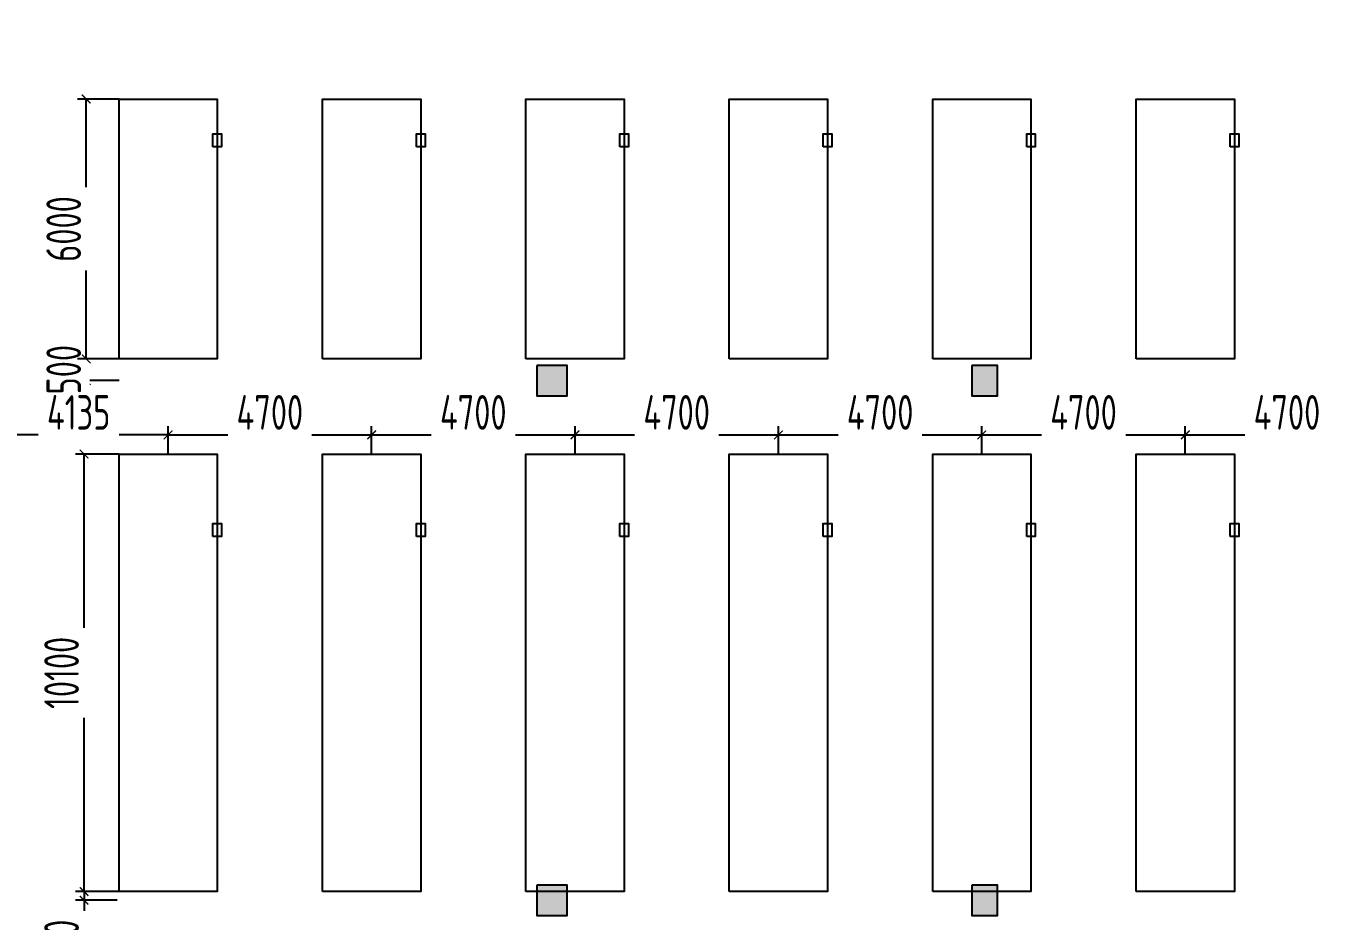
# Model space of a CAD drawing. Header units: inches. Extents: x -26985 to 86262, y -10753 to 149570.
# Drawn here: x 279 to 30181, y 33005 to 53676 of the extents above; entities that cross this region are included whole.
import ezdxf

# ---------------------------------------------------------------- set-up
doc = ezdxf.new("R2010")
doc.units = ezdxf.units.IN
doc.header["$MEASUREMENT"] = 0
doc.layers.add('COLUMN', color=6, linetype='Continuous')
doc.layers.add('雨水管', color=7, linetype='Continuous')
doc.styles.add('JY-GB', font='gbenor.shx', dxfattribs={"width": 0.8, "bigfont": 'gbcbig.shx'})
doc.dimstyles.new('JY-800', dxfattribs={"dimscale": 400, "dimtxt": 2, "dimasz": 0.5, "dimexe": 0.5, "dimexo": 0, "dimgap": 0.3, "dimtad": 1, "dimdec": 0, "dimtxsty": 'JY-GB', "dimblk": 'ARCHTICK', "dimcen": 2.5, "dimclrd": 86, "dimclre": 86, "dimclrt": 7, "dimadec": 0, "dimazin": 0, "dimtfac": 1, "dimtdec": 0, "dimtmove": 0, "dimatfit": 3, "dimfxl": 1, "dimtfill": 1, "dimlwd": 25, "dimlwe": 25, "dimarcsym": 0})

# ---------------------------------------------------------------- blocks, each defined once
blk = doc.blocks.new('柱左')
at = {"layer": '雨水管'}
h = blk.add_hatch(color=256, dxfattribs=at)
h.paths.add_polyline_path([(26191, -879), (26791, -879), (26791, -279), (26191, -279)])
h.paths.add_polyline_path([(26931, -279), (26931, -879), (27531, -879), (27531, -279)])
h.paths.add_polyline_path([(37351, -879), (37351, -279), (36751, -279), (36751, -879)])
h.paths.add_polyline_path([(47401, -279), (46701, -279), (46701, -879), (47401, -879)])
h.paths.add_polyline_path([(58701, -279), (58701, -879), (59401, -879), (59401, -279)])
h.paths.add_polyline_path([(68351, -279), (67751, -279), (67751, -879), (68351, -879)])
h.paths.add_polyline_path([(78041, -879), (78041, -279), (77441, -279), (77441, -879)])
h.paths.add_polyline_path([(81461, -279), (81061, -279), (81061, -879), (81461, -879)])
h.paths.add_polyline_path([(81601, -879), (82301, -879), (82301, -279), (81601, -279)])
h.paths.add_polyline_path([(94201, -879), (94901, -879), (94901, -279), (94201, -279)])
h.paths.add_polyline_path([(102801, -879), (102801, -279), (102301, -279), (102301, -879)])
h.paths.add_polyline_path([(110851, -879), (110851, -279), (110251, -279), (110251, -879)])
h.paths.add_polyline_path([(110251, -9749), (110851, -9749), (110851, -9049), (110251, -9049)])
h.paths.add_polyline_path([(102801, -9049), (102301, -9049), (102301, -9749), (102801, -9749)])
h.paths.add_polyline_path([(94901, -9749), (94901, -9049), (94201, -9049), (94201, -9749)])
h.paths.add_polyline_path([(81601, -9749), (82301, -9749), (82301, -9049), (81601, -9049)])
h.paths.add_polyline_path([(81461, -9049), (81061, -9049), (81061, -9749), (81461, -9749)])
h.paths.add_polyline_path([(77441, -9699), (78041, -9699), (78041, -9099), (77441, -9099)])
h.paths.add_polyline_path([(67751, -9749), (68351, -9749), (68351, -9049), (67751, -9049)])
h.paths.add_polyline_path([(58701, -9749), (59401, -9749), (59401, -9049), (58701, -9049)])
h.paths.add_polyline_path([(47401, -9749), (47401, -9049), (46701, -9049), (46701, -9749)])
h.paths.add_polyline_path([(37351, -9049), (36751, -9049), (36751, -9749), (37351, -9749)])
h.paths.add_polyline_path([(27531, -9049), (26931, -9049), (26931, -9749), (27531, -9749)])
h.paths.add_polyline_path([(26791, -9049), (26191, -9049), (26191, -9749), (26791, -9749)])
h.paths.add_polyline_path([(26191, -22749), (26791, -22749), (26791, -22049), (26191, -22049)])
h.paths.add_polyline_path([(26931, -22749), (27531, -22749), (27531, -22049), (26931, -22049)])
h.paths.add_polyline_path([(37351, -22049), (36751, -22049), (36751, -22749), (37351, -22749)])
h.paths.add_polyline_path([(47401, -22749), (47401, -22049), (46701, -22049), (46701, -22749)])
h.paths.add_polyline_path([(58701, -22749), (59401, -22749), (59401, -22049), (58701, -22049)])
h.paths.add_polyline_path([(67701, -22049), (67701, -22749), (68401, -22749), (68401, -22049)])
h.paths.add_polyline_path([(81461, -22749), (81461, -22049), (80761, -22049), (80761, -22749)])
h.paths.add_polyline_path([(82301, -22049), (81601, -22049), (81601, -22749), (82301, -22749)])
h.paths.add_polyline_path([(94901, -22049), (94201, -22049), (94201, -22749), (94901, -22749)])
h.paths.add_polyline_path([(102301, -22749), (102801, -22749), (102801, -22049), (102301, -22049)])
h.paths.add_polyline_path([(110851, -22749), (110851, -22049), (110251, -22049), (110251, -22749)])
h.paths.add_polyline_path([(110251, -32099), (110251, -32699), (110851, -32699), (110851, -32099)])
h.paths.add_polyline_path([(102301, -32099), (102301, -32699), (102801, -32699), (102801, -32099)])
h.paths.add_polyline_path([(94901, -32099), (94201, -32099), (94201, -32699), (94901, -32699)])
h.paths.add_polyline_path([(81601, -32699), (82301, -32699), (82301, -32099), (81601, -32099)])
h.paths.add_polyline_path([(80761, -32699), (81461, -32699), (81461, -32099), (80761, -32099)])
h.paths.add_polyline_path([(67701, -32699), (68401, -32699), (68401, -32099), (67701, -32099)])
h.paths.add_polyline_path([(58701, -32699), (59401, -32699), (59401, -32099), (58701, -32099)])
h.paths.add_polyline_path([(47401, -32699), (47401, -32099), (46701, -32099), (46701, -32699)])
h.paths.add_polyline_path([(37351, -32099), (36751, -32099), (36751, -32699), (37351, -32699)])
h.paths.add_polyline_path([(26931, -32699), (27531, -32699), (27531, -32099), (26931, -32099)])
h.paths.add_polyline_path([(26791, -32199), (26191, -32199), (26191, -32599), (26791, -32599)])
h.paths.add_polyline_path([(26191, -37699), (26791, -37699), (26791, -37099), (26191, -37099)])
at = {"layer": 'COLUMN'}
for points in [[(47401, -22049), (46701, -22049), (46701, -22749), (47401, -22749)], [(59401, -22049), (58701, -22049), (58701, -22749), (59401, -22749)], [(47401, -32099), (46701, -32099), (46701, -32699), (47401, -32699)], [(59401, -32099), (58701, -32099), (58701, -32699), (59401, -32699)]]:
    blk.add_lwpolyline(points, close=True, dxfattribs=at)
blk = doc.blocks.new('模块三')
at = {"color": 6}
for points in [[(376395, 2069), (386495, 2069), (386495, -201), (376395, -201), (376395, 2069)], [(388695, 2069), (394695, 2069), (394695, -201), (388695, -201), (388695, 2069)], [(376395, -2631), (386495, -2631), (386495, -4901), (376395, -4901), (376395, -2631)], [(388695, -2631), (394695, -2631), (394695, -4901), (388695, -4901), (388695, -2631)], [(376395, -7331), (386495, -7331), (386495, -9601), (376395, -9601), (376395, -7331)], [(388695, -7331), (394695, -7331), (394695, -9601), (388695, -9601), (388695, -7331)], [(376395, -12031), (386495, -12031), (386495, -14301), (376395, -14301), (376395, -12031)], [(388695, -12031), (394695, -12031), (394695, -14301), (388695, -14301), (388695, -12031)], [(376395, -16731), (386495, -16731), (386495, -19001), (376395, -19001), (376395, -16731)], [(388695, -16731), (394695, -16731), (394695, -19001), (388695, -19001), (388695, -16731)], [(376395, -21431), (386495, -21431), (386495, -23701), (376395, -23701), (376395, -21431)], [(388695, -21431), (394695, -21431), (394695, -23701), (388695, -23701), (388695, -21431)]]:
    blk.add_lwpolyline(points, dxfattribs=at)
at = {"color": 1}
for points in [[(384595, -101), (384895, -101), (384895, -301), (384595, -301), (384595, -101)], [(393595, -101), (393895, -101), (393895, -301), (393595, -301), (393595, -101)], [(384595, -4801), (384895, -4801), (384895, -5001), (384595, -5001), (384595, -4801)], [(393595, -4801), (393895, -4801), (393895, -5001), (393595, -5001), (393595, -4801)], [(384595, -9501), (384895, -9501), (384895, -9701), (384595, -9701), (384595, -9501)], [(393595, -9501), (393895, -9501), (393895, -9701), (393595, -9701), (393595, -9501)], [(384595, -14201), (384895, -14201), (384895, -14401), (384595, -14401), (384595, -14201)], [(393595, -14201), (393895, -14201), (393895, -14401), (393595, -14401), (393595, -14201)], [(384595, -18901), (384895, -18901), (384895, -19101), (384595, -19101), (384595, -18901)], [(393595, -18901), (393895, -18901), (393895, -19101), (393595, -19101), (393595, -18901)], [(384595, -23601), (384895, -23601), (384895, -23801), (384595, -23801), (384595, -23601)], [(393595, -23601), (393895, -23601), (393895, -23801), (393595, -23801), (393595, -23601)]]:
    blk.add_lwpolyline(points, dxfattribs=at)
blk = doc.blocks.new('_ArchTick')
at = {"color": 0, "linetype": 'ByBlock', "const_width": 0.15}
blk.add_lwpolyline([(-0.5, -0.5), (0.5, 0.5)], dxfattribs=at)
blk = doc.blocks.new('*D195')
at = {"color": 86, "linetype": 'Continuous', "lineweight": 25, "transparency": 16777216}
for p, q in [((3566, 43787), (3566, 44432)), ((8266, 43787), (8266, 44432)), ((3566, 44232), (8266, 44232))]:
    blk.add_line(p, q, dxfattribs=at)
at = {"layer": 'Defpoints', "color": 0, "linetype": 'Continuous', "transparency": 16777216}
for p in [(8266, 44232), (3566, 43787), (8266, 43787)]:
    blk.add_point(p, dxfattribs=at)
at = {"color": 86, "linetype": 'Continuous', "lineweight": 25, "transparency": 16777216, "xscale": 200, "yscale": 200, "zscale": 200, "rotation": 180}
blk.add_blockref('_ArchTick', (3566, 44232), dxfattribs=at)
at = {"color": 86, "linetype": 'Continuous', "lineweight": 25, "transparency": 16777216, "xscale": 200, "yscale": 200, "zscale": 200}
blk.add_blockref('_ArchTick', (8266, 44232), dxfattribs=at)
at = {"color": 7, "linetype": 'Continuous', "lineweight": -3, "transparency": 16777216, "insert": (5916, 44752), "char_height": 800, "attachment_point": 5, "style": 'JY-GB', "bg_fill": 3, "box_fill_scale": 1.25, "bg_fill_color": 256, "bg_fill_true_color": 13158600, "bg_fill_transparency": 0}
blk.add_mtext('4700', dxfattribs=at)
blk = doc.blocks.new('*D196')
at = {"color": 86, "linetype": 'Continuous', "lineweight": 25, "transparency": 16777216}
for p, q in [((8266, 43787), (8266, 44432)), ((12966, 43787), (12966, 44432)), ((8266, 44232), (12966, 44232))]:
    blk.add_line(p, q, dxfattribs=at)
at = {"layer": 'Defpoints', "color": 0, "linetype": 'Continuous', "transparency": 16777216}
for p in [(12966, 44232), (8266, 43787), (12966, 43787)]:
    blk.add_point(p, dxfattribs=at)
at = {"color": 86, "linetype": 'Continuous', "lineweight": 25, "transparency": 16777216, "xscale": 200, "yscale": 200, "zscale": 200, "rotation": 180}
blk.add_blockref('_ArchTick', (8266, 44232), dxfattribs=at)
at = {"color": 86, "linetype": 'Continuous', "lineweight": 25, "transparency": 16777216, "xscale": 200, "yscale": 200, "zscale": 200}
blk.add_blockref('_ArchTick', (12966, 44232), dxfattribs=at)
at = {"color": 7, "linetype": 'Continuous', "lineweight": -3, "transparency": 16777216, "insert": (10616, 44752), "char_height": 800, "attachment_point": 5, "style": 'JY-GB', "bg_fill": 3, "box_fill_scale": 1.25, "bg_fill_color": 256, "bg_fill_true_color": 13158600, "bg_fill_transparency": 0}
blk.add_mtext('4700', dxfattribs=at)
blk = doc.blocks.new('*D197')
at = {"color": 86, "linetype": 'Continuous', "lineweight": 25, "transparency": 16777216}
for p, q in [((12966, 43787), (12966, 44432)), ((17666, 43787), (17666, 44432)), ((12966, 44232), (17666, 44232))]:
    blk.add_line(p, q, dxfattribs=at)
at = {"layer": 'Defpoints', "color": 0, "linetype": 'Continuous', "transparency": 16777216}
for p in [(17666, 44232), (12966, 43787), (17666, 43787)]:
    blk.add_point(p, dxfattribs=at)
at = {"color": 86, "linetype": 'Continuous', "lineweight": 25, "transparency": 16777216, "xscale": 200, "yscale": 200, "zscale": 200, "rotation": 180}
blk.add_blockref('_ArchTick', (12966, 44232), dxfattribs=at)
at = {"color": 86, "linetype": 'Continuous', "lineweight": 25, "transparency": 16777216, "xscale": 200, "yscale": 200, "zscale": 200}
blk.add_blockref('_ArchTick', (17666, 44232), dxfattribs=at)
at = {"color": 7, "linetype": 'Continuous', "lineweight": -3, "transparency": 16777216, "insert": (15316, 44752), "char_height": 800, "attachment_point": 5, "style": 'JY-GB', "bg_fill": 3, "box_fill_scale": 1.25, "bg_fill_color": 256, "bg_fill_true_color": 13158600, "bg_fill_transparency": 0}
blk.add_mtext('4700', dxfattribs=at)
blk = doc.blocks.new('*D198')
at = {"color": 86, "linetype": 'Continuous', "lineweight": 25, "transparency": 16777216}
for p, q in [((17666, 43787), (17666, 44432)), ((22366, 43787), (22366, 44432)), ((17666, 44232), (22366, 44232))]:
    blk.add_line(p, q, dxfattribs=at)
at = {"layer": 'Defpoints', "color": 0, "linetype": 'Continuous', "transparency": 16777216}
for p in [(22366, 44232), (17666, 43787), (22366, 43787)]:
    blk.add_point(p, dxfattribs=at)
at = {"color": 86, "linetype": 'Continuous', "lineweight": 25, "transparency": 16777216, "xscale": 200, "yscale": 200, "zscale": 200, "rotation": 180}
blk.add_blockref('_ArchTick', (17666, 44232), dxfattribs=at)
at = {"color": 86, "linetype": 'Continuous', "lineweight": 25, "transparency": 16777216, "xscale": 200, "yscale": 200, "zscale": 200}
blk.add_blockref('_ArchTick', (22366, 44232), dxfattribs=at)
at = {"color": 7, "linetype": 'Continuous', "lineweight": -3, "transparency": 16777216, "insert": (20016, 44752), "char_height": 800, "attachment_point": 5, "style": 'JY-GB', "bg_fill": 3, "box_fill_scale": 1.25, "bg_fill_color": 256, "bg_fill_true_color": 13158600, "bg_fill_transparency": 0}
blk.add_mtext('4700', dxfattribs=at)
blk = doc.blocks.new('*D199')
at = {"color": 86, "linetype": 'Continuous', "lineweight": 25, "transparency": 16777216}
for p, q in [((22366, 43787), (22366, 44432)), ((27066, 43787), (27066, 44432)), ((22366, 44232), (27066, 44232))]:
    blk.add_line(p, q, dxfattribs=at)
at = {"layer": 'Defpoints', "color": 0, "linetype": 'Continuous', "transparency": 16777216}
for p in [(27066, 44232), (22366, 43787), (27066, 43787)]:
    blk.add_point(p, dxfattribs=at)
at = {"color": 86, "linetype": 'Continuous', "lineweight": 25, "transparency": 16777216, "xscale": 200, "yscale": 200, "zscale": 200, "rotation": 180}
blk.add_blockref('_ArchTick', (22366, 44232), dxfattribs=at)
at = {"color": 86, "linetype": 'Continuous', "lineweight": 25, "transparency": 16777216, "xscale": 200, "yscale": 200, "zscale": 200}
blk.add_blockref('_ArchTick', (27066, 44232), dxfattribs=at)
at = {"color": 7, "linetype": 'Continuous', "lineweight": -3, "transparency": 16777216, "insert": (24716, 44752), "char_height": 800, "attachment_point": 5, "style": 'JY-GB', "bg_fill": 3, "box_fill_scale": 1.25, "bg_fill_color": 256, "bg_fill_true_color": 13158600, "bg_fill_transparency": 0}
blk.add_mtext('4700', dxfattribs=at)
blk = doc.blocks.new('*D200')
at = {"color": 86, "linetype": 'Continuous', "lineweight": 25, "transparency": 16777216}
for p, q in [((27066, 43787), (27066, 44432)), ((31766, 43787), (31766, 44432)), ((27066, 44232), (31766, 44232))]:
    blk.add_line(p, q, dxfattribs=at)
at = {"layer": 'Defpoints', "color": 0, "linetype": 'Continuous', "transparency": 16777216}
for p in [(31766, 44232), (27066, 43787), (31766, 43787)]:
    blk.add_point(p, dxfattribs=at)
at = {"color": 86, "linetype": 'Continuous', "lineweight": 25, "transparency": 16777216, "xscale": 200, "yscale": 200, "zscale": 200, "rotation": 180}
blk.add_blockref('_ArchTick', (27066, 44232), dxfattribs=at)
at = {"color": 86, "linetype": 'Continuous', "lineweight": 25, "transparency": 16777216, "xscale": 200, "yscale": 200, "zscale": 200}
blk.add_blockref('_ArchTick', (31766, 44232), dxfattribs=at)
at = {"color": 7, "linetype": 'Continuous', "lineweight": -3, "transparency": 16777216, "insert": (29416, 44752), "char_height": 800, "attachment_point": 5, "style": 'JY-GB', "bg_fill": 3, "box_fill_scale": 1.25, "bg_fill_color": 256, "bg_fill_true_color": 13158600, "bg_fill_transparency": 0}
blk.add_mtext('4700', dxfattribs=at)
blk = doc.blocks.new('*D54')
at = {"color": 86, "linetype": 'Continuous', "lineweight": 25, "transparency": 16777216}
for p, q in [((-569, 43787), (-569, 44432)), ((3566, 43787), (3566, 44432)), ((3566, 44232), (-569, 44232))]:
    blk.add_line(p, q, dxfattribs=at)
at = {"layer": 'Defpoints', "color": 0, "linetype": 'Continuous', "transparency": 16777216}
for p in [(-569, 44232), (-569, 43787), (3566, 43787)]:
    blk.add_point(p, dxfattribs=at)
at = {"color": 86, "linetype": 'Continuous', "lineweight": 25, "transparency": 16777216, "xscale": 200, "yscale": 200, "zscale": 200, "rotation": 180}
blk.add_blockref('_ArchTick', (-569, 44232), dxfattribs=at)
at = {"color": 86, "linetype": 'Continuous', "lineweight": 25, "transparency": 16777216, "xscale": 200, "yscale": 200, "zscale": 200}
blk.add_blockref('_ArchTick', (3566, 44232), dxfattribs=at)
at = {"color": 7, "linetype": 'Continuous', "lineweight": -3, "transparency": 16777216, "insert": (1499, 44752), "char_height": 800, "attachment_point": 5, "style": 'JY-GB', "bg_fill": 3, "box_fill_scale": 1.25, "bg_fill_color": 256, "bg_fill_true_color": 13158600, "bg_fill_transparency": 0}
blk.add_mtext('4135', dxfattribs=at)
blk = doc.blocks.new('*D209')
at = {"color": 86, "linetype": 'Continuous', "lineweight": 25, "transparency": 16777216}
for p, q in [((1624, 33687), (1624, 33887)), ((2431, 33687), (1424, 33687)), ((1624, 33687), (1624, 33487)), ((2386, 33487), (1424, 33487)), ((1624, 33487), (1624, 31873))]:
    blk.add_line(p, q, dxfattribs=at)
at = {"layer": 'Defpoints', "color": 0, "linetype": 'Continuous', "transparency": 16777216}
for p in [(2431, 33687), (1624, 33487), (2386, 33487)]:
    blk.add_point(p, dxfattribs=at)
at = {"color": 86, "linetype": 'Continuous', "lineweight": 25, "transparency": 16777216, "xscale": 200, "yscale": 200, "zscale": 200}
for p, rotation in [((1624, 33687), 270), ((1624, 33487), 90)]:
    blk.add_blockref('_ArchTick', p, dxfattribs=dict(at, rotation=rotation))
at = {"color": 7, "linetype": 'Continuous', "lineweight": -3, "transparency": 16777216, "insert": (1104, 32480), "char_height": 800, "attachment_point": 5, "rotation": 90, "style": 'JY-GB', "bg_fill": 3, "box_fill_scale": 1.25, "bg_fill_color": 256, "bg_fill_true_color": 13158600, "bg_fill_transparency": 0}
blk.add_mtext('200', dxfattribs=at)
blk = doc.blocks.new('*D210')
at = {"color": 86, "linetype": 'Continuous', "lineweight": 25, "transparency": 16777216}
for p, q in [((2431, 43787), (1424, 43787)), ((1624, 33687), (1624, 43787)), ((2431, 33687), (1424, 33687))]:
    blk.add_line(p, q, dxfattribs=at)
at = {"layer": 'Defpoints', "color": 0, "linetype": 'Continuous', "transparency": 16777216}
for p in [(1624, 43787), (2431, 43787), (2431, 33687)]:
    blk.add_point(p, dxfattribs=at)
at = {"color": 86, "linetype": 'Continuous', "lineweight": 25, "transparency": 16777216, "xscale": 200, "yscale": 200, "zscale": 200}
for p, rotation in [((1624, 43787), 90), ((1624, 33687), 270)]:
    blk.add_blockref('_ArchTick', p, dxfattribs=dict(at, rotation=rotation))
at = {"color": 7, "linetype": 'Continuous', "lineweight": -3, "transparency": 16777216, "insert": (1104, 38737), "char_height": 800, "attachment_point": 5, "rotation": 90, "style": 'JY-GB', "bg_fill": 3, "box_fill_scale": 1.25, "bg_fill_color": 256, "bg_fill_true_color": 13158600, "bg_fill_transparency": 0}
blk.add_mtext('10100', dxfattribs=at)
blk = doc.blocks.new('*D211')
at = {"color": 86, "linetype": 'Continuous', "lineweight": 25, "transparency": 16777216}
for p, q in [((2431, 45987), (1473, 45987)), ((1673, 45987), (1673, 45487)), ((2431, 45487), (1473, 45487))]:
    blk.add_line(p, q, dxfattribs=at)
at = {"layer": 'Defpoints', "color": 0, "linetype": 'Continuous', "transparency": 16777216}
for p in [(2431, 45987), (2431, 45487)]:
    blk.add_point(p, dxfattribs=at)
at = {"color": 86, "linetype": 'Continuous', "lineweight": 25, "transparency": 16777216, "xscale": 200, "yscale": 200, "zscale": 200}
for p, rotation in [((1673, 45987), 90), ((1673, 45487), 270)]:
    blk.add_blockref('_ArchTick', p, dxfattribs=dict(at, rotation=rotation))
at = {"color": 7, "linetype": 'Continuous', "lineweight": -3, "transparency": 16777216, "insert": (1153, 45737), "char_height": 800, "attachment_point": 5, "rotation": 90, "style": 'JY-GB', "bg_fill": 3, "box_fill_scale": 1.25, "bg_fill_color": 256, "bg_fill_true_color": 13158600, "bg_fill_transparency": 0}
blk.add_mtext('500', dxfattribs=at)
at = {"layer": 'Defpoints', "color": 0, "linetype": 'Continuous', "transparency": 16777216}
blk.add_point((1673, 45487), dxfattribs=at)
blk = doc.blocks.new('*D212')
at = {"color": 86, "linetype": 'Continuous', "lineweight": 25, "transparency": 16777216}
for p, q in [((2431, 51987), (1473, 51987)), ((1673, 45987), (1673, 51987)), ((2431, 45987), (1473, 45987))]:
    blk.add_line(p, q, dxfattribs=at)
at = {"layer": 'Defpoints', "color": 0, "linetype": 'Continuous', "transparency": 16777216}
for p in [(1673, 51987), (2431, 51987), (2431, 45987)]:
    blk.add_point(p, dxfattribs=at)
at = {"color": 86, "linetype": 'Continuous', "lineweight": 25, "transparency": 16777216, "xscale": 200, "yscale": 200, "zscale": 200}
for p, rotation in [((1673, 51987), 90), ((1673, 45987), 270)]:
    blk.add_blockref('_ArchTick', p, dxfattribs=dict(at, rotation=rotation))
at = {"color": 7, "linetype": 'Continuous', "lineweight": -3, "transparency": 16777216, "insert": (1153, 48987), "char_height": 800, "attachment_point": 5, "rotation": 90, "style": 'JY-GB', "bg_fill": 3, "box_fill_scale": 1.25, "bg_fill_color": 256, "bg_fill_true_color": 13158600, "bg_fill_transparency": 0}
blk.add_mtext('6000', dxfattribs=at)

msp = doc.modelspace()

# ---------------------------------------------------------------- block references
at = {"rotation": 90}
msp.add_blockref('模块三', (4500.6, -342708.6), dxfattribs=at)
at = {"layer": '雨水管', "rotation": 90}
msp.add_blockref('柱左', (-9967.7, -13564.5), dxfattribs=at)

# ---------------------------------------------------------------- next in the draw order: dimensions: what is measured, and where the dimension line sits
at = {"color": 0, "linetype": 'Continuous', "lineweight": -3}
dim = msp.add_linear_dim(base=(8266.4, 44231.9), p1=(3566.4, 43786.9), p2=(8266.4, 43786.9), dimstyle='JY-800', dxfattribs=at)
dim.commit()
dim.dimension.update_dxf_attribs({"geometry": '*D195', "text_midpoint": (5916.4, 44751.9)})
dim = msp.add_linear_dim(base=(1623.7, 33486.9), p1=(2431.4, 33686.9), p2=(2386.4, 33486.9), angle=90, dimstyle='JY-800', dxfattribs=at)
dim.commit()
dim.dimension.update_dxf_attribs({"geometry": '*D209', "text_midpoint": (1103.7, 32479.9)})

# ---------------------------------------------------------------- next in the draw order: dimensions: what is measured, and where the dimension line sits
dim = msp.add_linear_dim(base=(-568.6, 44231.9), p1=(3566.4, 43786.9), p2=(-568.6, 43786.9), dimstyle='JY-800', dxfattribs=at)
dim.commit()
dim.dimension.update_dxf_attribs({"geometry": '*D54', "text_midpoint": (1498.9, 44751.9)})
dim = msp.add_linear_dim(base=(12966.4, 44231.9), p1=(8266.4, 43786.9), p2=(12966.4, 43786.9), dimstyle='JY-800', override={"dimtmove": 1}, dxfattribs=at)
dim.commit()
dim.dimension.update_dxf_attribs({"geometry": '*D196', "text_midpoint": (10616.4, 44751.9)})

# ---------------------------------------------------------------- next in the draw order: dimensions: what is measured, and where the dimension line sits
dim = msp.add_linear_dim(base=(1672.8, 45486.9), p1=(2431.4, 45986.9), p2=(2431.4, 45486.9), angle=90, dimstyle='JY-800', dxfattribs=at)
dim.commit()
dim.dimension.update_dxf_attribs({"geometry": '*D211', "text_midpoint": (1672.8, 45736.9), "dimtype": 160})
dim = msp.add_linear_dim(base=(17666.4, 44231.9), p1=(12966.4, 43786.9), p2=(17666.4, 43786.9), dimstyle='JY-800', override={"dimtmove": 1}, dxfattribs=at)
dim.commit()
dim.dimension.update_dxf_attribs({"geometry": '*D197', "text_midpoint": (15316.4, 44751.9)})
dim = msp.add_linear_dim(base=(1623.7, 43786.9), p1=(2431.4, 33686.9), p2=(2431.4, 43786.9), angle=90, dimstyle='JY-800', dxfattribs=at)
dim.commit()
dim.dimension.update_dxf_attribs({"geometry": '*D210', "text_midpoint": (1103.7, 38736.9)})

# ---------------------------------------------------------------- next in the draw order: dimensions: what is measured, and where the dimension line sits
dim = msp.add_linear_dim(base=(1672.8, 51986.9), p1=(2431.4, 45986.9), p2=(2431.4, 51986.9), angle=90, dimstyle='JY-800', dxfattribs=at)
dim.commit()
dim.dimension.update_dxf_attribs({"geometry": '*D212', "text_midpoint": (1152.8, 48986.9)})
dim = msp.add_linear_dim(base=(22366.4, 44231.9), p1=(17666.4, 43786.9), p2=(22366.4, 43786.9), dimstyle='JY-800', override={"dimtmove": 1}, dxfattribs=at)
dim.commit()
dim.dimension.update_dxf_attribs({"geometry": '*D198', "text_midpoint": (20016.4, 44751.9)})

# ---------------------------------------------------------------- next in the draw order: dimensions: what is measured, and where the dimension line sits
dim = msp.add_linear_dim(base=(27066.4, 44231.9), p1=(22366.4, 43786.9), p2=(27066.4, 43786.9), dimstyle='JY-800', override={"dimtmove": 1}, dxfattribs=at)
dim.commit()
dim.dimension.update_dxf_attribs({"geometry": '*D199', "text_midpoint": (24716.4, 44751.9)})

# ---------------------------------------------------------------- next in the draw order: dimensions: what is measured, and where the dimension line sits
dim = msp.add_linear_dim(base=(31766.4, 44231.9), p1=(27066.4, 43786.9), p2=(31766.4, 43786.9), dimstyle='JY-800', override={"dimtmove": 1}, dxfattribs=at)
dim.commit()
dim.dimension.update_dxf_attribs({"geometry": '*D200', "text_midpoint": (29416.4, 44751.9)})

doc.saveas('drawing.dxf')
